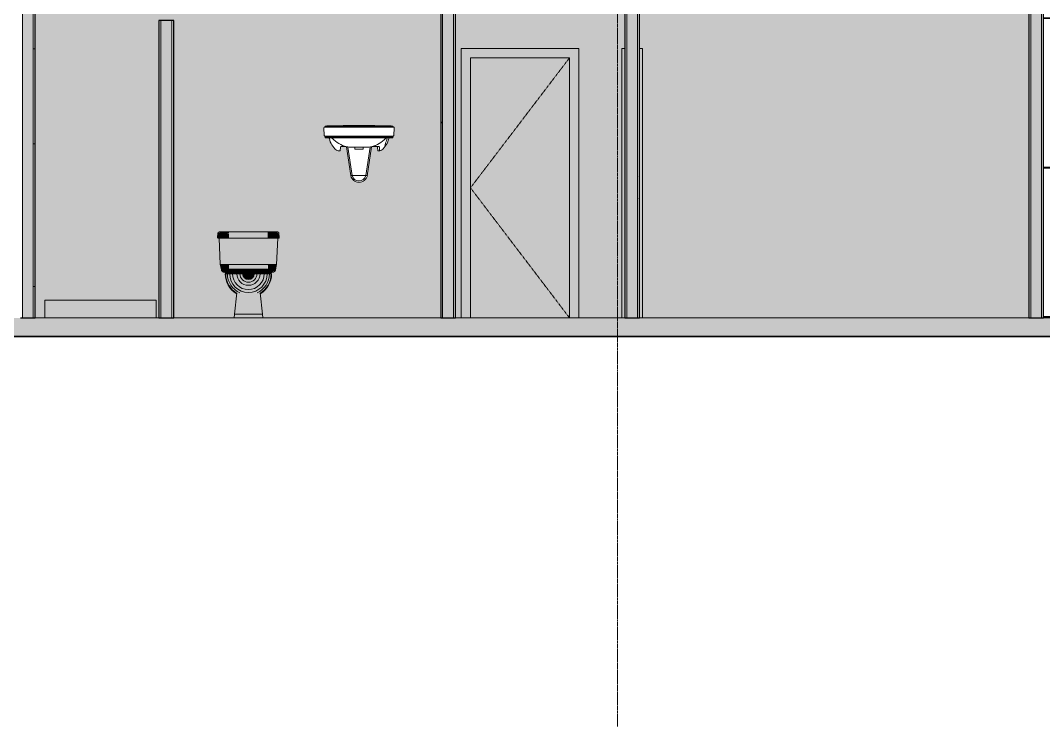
# Model space of a CAD drawing. Header units: inches. Extents: x -23034 to -8288, y -132 to 853.
# Drawn here: x -18442.8 to -18112.3, y -132 to 96.1 of the extents above; entities that cross this region are included whole.
import ezdxf

# ---------------------------------------------------------------- set-up
doc = ezdxf.new("R2010")
doc.units = ezdxf.units.IN
doc.header["$MEASUREMENT"] = 0
doc.linetypes.add('Dash 1_16_', pattern=[0.125, 0.0625, -0.0625])
doc.linetypes.add('Grid Line 1_2_', pattern=[0.875, 0.5, -0.125, 0.125, -0.125])
for name, color, linetype, lineweight in [('A-DOOR', 31, 'Continuous', 9), ('A-DOOR-FRAM', 31, 'Continuous', 9), ('A-WALL', 113, 'Continuous', 9), ('A-WALL-PATT', 111, 'Continuous', 25), ('C-BLDG-PADS', 91, 'Continuous', 9), ('C-TOPO', 7, 'Continuous', 9), ('I-WALL', 2, 'Continuous', 9), ('P-SANR-FIXT', 6, 'Continuous', 9), ('S-GRID', 1, 'Continuous', 9)]:
    doc.layers.add(name, color=color, linetype=linetype, lineweight=lineweight)
pattern_1 = [(0, (-32953.716, 71.503), (61.44, 15.36), [2.534, -43.546, 2.534, -43.546, -245.76]), (0, (-32953.716, 71.503), (61.44, 15.36), [-92.16, 2.534, -89.626, 2.534, -43.546, -107.52]), (0, (-32953.716, 71.503), (61.44, 15.36), [-230.4, 2.534, -28.186, 2.534, -74.266]), (120, (-32930.676, 79.183), (-44.02215, 45.528601), [2.534, -43.546, 2.534, -43.546, -245.76]), (120, (-32930.676, 79.183), (-44.02215, 45.528601), [-92.16, 2.534, -89.626, 2.534, -43.546, -107.52]), (120, (-32930.676, 79.183), (-44.02215, 45.528601), [-230.4, 2.534, -28.186, 2.534, -74.266]), (240, (-32922.996, 109.903), (-17.41785, -60.888601), [2.534, -43.546, 2.534, -43.546, -245.76]), (240, (-32922.996, 109.903), (-17.41785, -60.888601), [-92.16, 2.534, -89.626, 2.534, -43.546, -107.52]), (240, (-32922.996, 109.903), (-17.41785, -60.888601), [-230.4, 2.534, -28.186, 2.534, -74.266])]

# ---------------------------------------------------------------- blocks, each defined once
blk = doc.blocks.new('Single-Flush - 32_ x 84_-460923-Section 8')
at = {"layer": 'A-DOOR'}
blk.add_hatch(color=256, dxfattribs=at).paths.add_polyline_path([(-25159.89, 0), (-25127.89, 0), (-25127.89, 84), (-25159.89, 84), (-25159.89, 20.16)], flags=0)
at = {"layer": 'A-DOOR-FRAM'}
blk.add_hatch(color=256, dxfattribs=at).paths.add_polyline_path([(-25124.89, 0), (-25124.89, 87), (-25162.89, 87), (-25162.89, 0), (-25159.89, 0), (-25159.89, 84), (-25127.89, 84), (-25127.89, 0)], flags=0)
at = {"layer": 'A-DOOR', "linetype": 'Dash 1_16_'}
for p in [(-25127.89, 84), (-25127.89, 0)]:
    blk.add_line(p, (-25159.89, 42), dxfattribs=at)
at = {"layer": 'A-DOOR-FRAM'}
for p, q in [((-25162.89, 87), (-25162.89, 0)), ((-25124.89, 87), (-25162.89, 87)), ((-25124.89, 0), (-25124.89, 87)), ((-25159.89, 0), (-25159.89, 84)), ((-25159.89, 84), (-25127.89, 84)), ((-25127.89, 84), (-25127.89, 0))]:
    blk.add_line(p, q, dxfattribs=at)
blk = doc.blocks.new('Single-Flush - 32_ x 84_-V33-Section 8')
at = {"layer": 'A-DOOR-FRAM'}
for points in [[(-25111.02, 0), (-25110.02, 0), (-25110.02, 87), (-25111.02, 87)], [(-25104.27, 0), (-25104.27, 87), (-25105.27, 87), (-25105.27, 0)]]:
    blk.add_hatch(color=256, dxfattribs=at).paths.add_polyline_path(points, flags=0)
at = {"layer": 'A-DOOR-FRAM', "lineweight": 13}
for p, q in [((-25111.02, 87), (-25111.02, 0)), ((-25110.02, 87), (-25111.02, 87)), ((-25110.02, 0), (-25110.02, 87)), ((-25104.27, 87), (-25105.27, 87)), ((-25105.27, 87), (-25105.27, 0)), ((-25104.27, 0), (-25104.27, 87)), ((-25111.02, 0), (-25110.02, 0)), ((-25105.27, 0), (-25104.27, 0))]:
    blk.add_line(p, q, dxfattribs=at)
blk = doc.blocks.new('Toilet-Domestic-3D - Toilet-Domestic-3D-489637-Section 8')
at = {"layer": 'P-SANR-FIXT'}
for points in [[(-25240.06, 26.02), (-25237.87, 26.02), (-25237.87, 27.29), (-25241.48, 27.29), (-25241.59, 26.02), (-25240.4, 26.02)], [(-25241.3, 27.29), (-25237.87, 27.37), (-25237.87, 27.69), (-25240.69, 27.66), (-25240.93, 27.58), (-25240.69, 27.53), (-25241.04, 27.49), (-25240.88, 27.42), (-25241.17, 27.39)], [(-25225.37, 27.29), (-25225.37, 27.75), (-25237.87, 27.69), (-25237.87, 27.29), (-25232.05, 27.29)], [(-25237.87, 26.02), (-25225.37, 26.02), (-25225.37, 27.29), (-25237.87, 27.29)], [(-25223.24, 27.29), (-25221.93, 27.29), (-25222.06, 27.39), (-25222.33, 27.44), (-25221.97, 27.57), (-25223.5, 27.72), (-25225.37, 27.69), (-25225.37, 27.29), (-25223.41, 27.29)], [(-25221.82, 26.02), (-25221.64, 26.02), (-25221.82, 27.29), (-25225.37, 27.29), (-25225.37, 26.02), (-25221.93, 26.02)], [(-25237.87, 25.77), (-25237.87, 26.02), (-25241.41, 26.02), (-25241.45, 25.88), (-25240.58, 25.77), (-25240.45, 25.83), (-25240.06, 25.78), (-25238.72, 25.78)], [(-25240.73, 17.25), (-25237.87, 17.25), (-25237.87, 25.75), (-25241.12, 25.75), (-25240.86, 20.16)], [(-25225.37, 25.75), (-25225.37, 26.02), (-25237.87, 26.02), (-25237.87, 25.75), (-25232.05, 25.75)], [(-25232.05, 17.25), (-25225.37, 17.25), (-25225.37, 25.75), (-25237.87, 25.75), (-25237.87, 17.25)], [(-25224.27, 17.25), (-25222.5, 17.25), (-25222.12, 25.75), (-25225.37, 25.75), (-25225.37, 17.25), (-25224.82, 17.25)], [(-25240.18, 15.49), (-25238.96, 15.56), (-25238.84, 15.75), (-25237.87, 15.75), (-25237.87, 17.25), (-25240.73, 17.25), (-25240.37, 15.49), (-25240.2, 15.49)], [(-25227.88, 15.75), (-25225.37, 15.75), (-25225.37, 17.25), (-25237.87, 17.25), (-25237.87, 15.75), (-25228.07, 15.75)], [(-25223.03, 15.49), (-25222.86, 15.49), (-25222.5, 17.25), (-25225.37, 17.25), (-25225.28, 15.75), (-25224.36, 15.74), (-25224.24, 15.49), (-25223.05, 15.49)], [(-25239.16, 14.79), (-25239.12, 14.88), (-25239.08, 15.32), (-25238.99, 15.49), (-25240.18, 15.47), (-25240.17, 15.23), (-25239.99, 15.18), (-25239.92, 15.01), (-25239.71, 15.03), (-25239.64, 14.9)], [(-25239.12, 14.5), (-25238.94, 14.5), (-25238.94, 15.25), (-25239.12, 15.25)], [(-25238.94, 15.25), (-25238.94, 15.25), (-25238.69, 15.75), (-25238.86, 15.75), (-25239.11, 15.25)], [(-25238.4, 15.25), (-25238.4, 15.25), (-25238.16, 15.75), (-25238.69, 15.75), (-25238.94, 15.25)], [(-25238.94, 14.5), (-25238.4, 14.5), (-25238.4, 15.25), (-25238.94, 15.25)], [(-25237.68, 15.25), (-25237.67, 15.25), (-25237.44, 15.75), (-25238.16, 15.75), (-25238.4, 15.25)], [(-25238.4, 14.5), (-25237.68, 14.5), (-25237.68, 15.25), (-25238.4, 15.25)], [(-25231.09, 7.94), (-25229.73, 8.04), (-25229.61, 8.03), (-25228.8, 8.13), (-25228.22, 8.37), (-25226.65, 9.67), (-25225.74, 10.86), (-25225.06, 12.49), (-25224.83, 14.25), (-25225.56, 14.25), (-25225.8, 12.54), (-25226.69, 10.78), (-25227.65, 9.67), (-25229.1, 8.74), (-25230.75, 8.25), (-25232.48, 8.25), (-25234.13, 8.74), (-25235.58, 9.67), (-25236.71, 10.97), (-25237.43, 12.54), (-25237.68, 14.25), (-25238.4, 14.25), (-25238.17, 12.49), (-25237.3, 10.6), (-25236.41, 9.45), (-25234.91, 8.33), (-25234.26, 8.1), (-25232.05, 7.94), (-25231.62, 7.94)], [(-25237.68, 14.5), (-25236.74, 14.5), (-25236.74, 15.25), (-25237.68, 15.25)], [(-25232.48, 8.25), (-25230.75, 8.25), (-25229.1, 8.74), (-25227.65, 9.67), (-25226.52, 10.97), (-25225.8, 12.54), (-25225.56, 14.25), (-25226.49, 14.25), (-25226.7, 12.81), (-25227.3, 11.48), (-25228.26, 10.38), (-25229.49, 9.59), (-25230.89, 9.17), (-25232.34, 9.17), (-25233.75, 9.59), (-25234.97, 10.38), (-25235.93, 11.48), (-25236.53, 12.81), (-25236.74, 14.25), (-25237.68, 14.25), (-25237.43, 12.54), (-25236.54, 10.78), (-25235.58, 9.67), (-25234.13, 8.74)], [(-25237.67, 15.25), (-25236.74, 15.25), (-25236.52, 15.75), (-25237.44, 15.75), (-25237.57, 15.47)], [(-25236.74, 15.25), (-25235.35, 15.25), (-25235.16, 15.75), (-25236.52, 15.75), (-25236.65, 15.47)], [(-25236.37, 14.5), (-25235.35, 14.5), (-25235.35, 15.25), (-25236.74, 15.25), (-25236.74, 14.5)], [(-25232.34, 9.17), (-25230.89, 9.17), (-25229.49, 9.59), (-25228.26, 10.38), (-25227.3, 11.48), (-25226.7, 12.81), (-25226.49, 14.25), (-25227.88, 14.25), (-25228.1, 12.97), (-25228.75, 11.85), (-25229.75, 11.01), (-25230.97, 10.57), (-25232.26, 10.57), (-25233.49, 11.01), (-25234.48, 11.85), (-25235.13, 12.97), (-25235.35, 14.25), (-25236.74, 14.25), (-25236.53, 12.81), (-25235.93, 11.48), (-25234.97, 10.38), (-25233.75, 9.59)], [(-25234.35, 15.25), (-25234.2, 15.75), (-25235.16, 15.75), (-25235.35, 15.25), (-25234.35, 15.25)], [(-25235.35, 14.5), (-25234.35, 14.5), (-25234.35, 15.25), (-25235.35, 15.25)], [(-25230.97, 10.57), (-25229.75, 11.01), (-25228.75, 11.85), (-25228.1, 12.97), (-25227.88, 14.25), (-25228.88, 14.25), (-25229.08, 13.2), (-25229.68, 12.31), (-25230.57, 11.72), (-25231.62, 11.51), (-25232.66, 11.72), (-25233.55, 12.31), (-25234.15, 13.2), (-25234.35, 14.25), (-25235.35, 14.25), (-25235.01, 12.76), (-25234.48, 11.85), (-25233.49, 11.01), (-25232.05, 10.57)], [(-25233.49, 15.25), (-25233.49, 15.25), (-25233.38, 15.75), (-25234.2, 15.75), (-25234.35, 15.25)], [(-25234.35, 14.5), (-25233.49, 14.5), (-25233.49, 15.25), (-25234.35, 15.25)], [(-25231.62, 11.51), (-25230.45, 11.8), (-25229.68, 12.31), (-25229.08, 13.2), (-25228.88, 14.25), (-25229.74, 14.25), (-25229.93, 13.44), (-25230.57, 12.73), (-25231.2, 12.42), (-25232.05, 12.43), (-25232.78, 12.79), (-25233.3, 13.44), (-25233.49, 14.25), (-25234.35, 14.25), (-25234.15, 13.2), (-25233.55, 12.31), (-25232.66, 11.72), (-25231.7, 11.53)], [(-25232.11, 15.25), (-25232.07, 15.75), (-25233.38, 15.75), (-25233.49, 15.25), (-25232.12, 15.25)], [(-25233.49, 14.5), (-25232.12, 14.5), (-25232.12, 15.25), (-25233.49, 15.25)], [(-25231.62, 12.42), (-25231.2, 12.42), (-25230.45, 12.79), (-25229.93, 13.44), (-25229.77, 14.25), (-25231.12, 14.25), (-25231.35, 13.86), (-25231.7, 13.79), (-25232.01, 13.98), (-25232.12, 14.25), (-25233.49, 14.25), (-25233.3, 13.44), (-25232.78, 12.79), (-25231.97, 12.42), (-25231.7, 12.42)], [(-25231.12, 14.5), (-25231.12, 15.25), (-25232.12, 15.25), (-25232.05, 14.5)], [(-25231.62, 13.75), (-25231.26, 13.9), (-25231.12, 14.25), (-25232.12, 14.25), (-25231.97, 13.9)], [(-25231.12, 15.25), (-25231.16, 15.75), (-25232.07, 15.75), (-25232.05, 15.25)], [(-25229.74, 15.25), (-25229.85, 15.75), (-25231.16, 15.75), (-25231.12, 15.25)], [(-25229.74, 14.5), (-25229.74, 15.25), (-25231.12, 15.25), (-25231.12, 14.5)], [(-25228.88, 15.25), (-25229.03, 15.75), (-25229.85, 15.75), (-25229.74, 15.25)], [(-25228.88, 14.5), (-25228.88, 15.25), (-25229.74, 15.25), (-25229.74, 14.5)], [(-25228.88, 15.25), (-25227.88, 15.25), (-25228.07, 15.75), (-25229.03, 15.75), (-25228.88, 15.25)], [(-25228.88, 14.5), (-25227.88, 14.5), (-25227.88, 15.25), (-25228.88, 15.25)], [(-25227.73, 15.25), (-25226.49, 15.25), (-25226.71, 15.75), (-25228.07, 15.75), (-25227.88, 15.25)], [(-25227.73, 14.5), (-25226.49, 14.5), (-25226.49, 15.25), (-25227.88, 15.25), (-25227.88, 14.5)], [(-25226.49, 15.25), (-25225.56, 15.25), (-25225.79, 15.75), (-25226.71, 15.75), (-25226.49, 15.25)], [(-25226.49, 14.5), (-25225.56, 14.5), (-25225.56, 15.25), (-25226.49, 15.25)], [(-25224.83, 15.25), (-25225.07, 15.75), (-25225.79, 15.75), (-25225.56, 15.25)], [(-25225.56, 14.5), (-25224.83, 14.5), (-25224.83, 15.25), (-25225.56, 15.25)], [(-25224.29, 15.25), (-25224.54, 15.75), (-25225.07, 15.75), (-25224.83, 15.25)], [(-25224.83, 14.5), (-25224.29, 14.5), (-25224.29, 15.25), (-25224.83, 15.25)], [(-25224.29, 15.25), (-25224.12, 15.25), (-25224.37, 15.75), (-25224.54, 15.75), (-25224.29, 15.25)], [(-25224.29, 14.5), (-25224.12, 14.5), (-25224.12, 15.25), (-25224.29, 15.25)], [(-25224.12, 14.79), (-25223.74, 14.84), (-25223.55, 14.97), (-25223.59, 15.09), (-25223.23, 15.09), (-25223.11, 15.23), (-25223.05, 15.49), (-25224.23, 15.47), (-25224.12, 15.18), (-25224.12, 14.81)], [(-25233.05, 1.25), (-25227.12, 1.25), (-25227.93, 7.97), (-25228.09, 8.11), (-25232.94, 7.96), (-25234.5, 8.12), (-25235.38, 7.97), (-25236.12, 1.25), (-25234.26, 1.25)], [(-25232.05, 0), (-25226.98, 0), (-25227.12, 1.25), (-25236.12, 1.25), (-25236.25, 0), (-25233.05, 0)]]:
    blk.add_hatch(color=256, dxfattribs=at).paths.add_polyline_path(points, flags=0)
h = blk.add_hatch(color=256, dxfattribs=at)
h.paths.add_polyline_path([(-25237.87, 25.75), (-25237.87, 25.77), (-25238.39, 25.77)], flags=0)
h.paths.add_polyline_path([(-25240.61, 27.66), (-25238.6, 27.7), (-25240.61, 27.68)], flags=0)
h.paths.add_polyline_path([(-25238.86, 27.71), (-25238.66, 27.74), (-25238.73, 27.71)], flags=0)
h = blk.add_hatch(color=256, dxfattribs=at)
h.paths.add_polyline_path([(-25224.51, 25.78), (-25224.21, 25.76), (-25224.48, 25.78)], flags=0)
h.paths.add_polyline_path([(-25222.92, 27.62), (-25222.62, 27.75), (-25223.1, 27.68), (-25223.01, 27.65)], flags=0)
h = blk.add_hatch(color=256, dxfattribs=at)
h.paths.add_polyline_path([(-25224.29, 25.75), (-25224.81, 25.77), (-25224.51, 25.75)], flags=0)
h.paths.add_polyline_path([(-25225.37, 25.77), (-25221.78, 25.88), (-25221.82, 26.02), (-25225.37, 26.02), (-25225.37, 25.83)], flags=0)
h = blk.add_hatch(color=256, dxfattribs=at)
h.paths.add_polyline_path([(-25235.4, 7.83), (-25235.3, 7.97), (-25235.95, 8.37), (-25237.14, 9.45), (-25238.17, 11.03), (-25238.73, 12.5), (-25238.94, 14.25), (-25239.12, 14.25), (-25238.9, 12.46), (-25238.1, 10.54), (-25237.1, 9.16), (-25235.65, 7.96)], flags=0)
h.paths.add_polyline_path([(-25227.83, 7.83), (-25227.19, 8.22), (-25225.88, 9.45), (-25224.94, 10.85), (-25224.33, 12.46), (-25224.12, 14.25), (-25224.29, 14.25), (-25224.5, 12.5), (-25225.17, 10.78), (-25226.13, 9.39), (-25227.64, 8.12), (-25227.85, 7.97), (-25227.84, 7.88)], flags=0)
h = blk.add_hatch(color=256, dxfattribs=at)
h.paths.add_polyline_path([(-25227.93, 7.97), (-25227.45, 8.22), (-25226.09, 9.45), (-25225.13, 10.85), (-25224.5, 12.5), (-25224.29, 14.25), (-25224.83, 14.25), (-25225.06, 12.49), (-25225.93, 10.6), (-25226.82, 9.45), (-25228.22, 8.37), (-25228.73, 8.12), (-25227.97, 8)], flags=0)
h.paths.add_polyline_path([(-25235.3, 7.97), (-25235.14, 8.11), (-25234.44, 8.13), (-25235.01, 8.37), (-25236.58, 9.67), (-25237.49, 10.86), (-25238.17, 12.49), (-25238.4, 14.25), (-25238.94, 14.25), (-25238.73, 12.5), (-25238.06, 10.78), (-25237.1, 9.39), (-25235.59, 8.12), (-25235.3, 7.97)], flags=0)
for p, q in [((-25241.48, 27.29), (-25241.59, 26.02)), ((-25240.61, 27.75), (-25237.87, 27.75)), ((-25240.61, 27.75), (-25237.87, 27.75)), ((-25225.37, 27.75), (-25237.87, 27.75)), ((-25225.37, 27.75), (-25222.62, 27.75)), ((-25225.37, 27.75), (-25222.62, 27.75)), ((-25221.64, 26.02), (-25221.75, 27.29)), ((-25241.12, 25.75), (-25240.73, 17.25)), ((-25241.12, 25.75), (-25239.93, 25.75)), ((-25237.87, 25.75), (-25225.37, 25.75)), ((-25223.3, 25.75), (-25222.12, 25.75)), ((-25222.5, 17.25), (-25222.12, 25.75)), ((-25240.73, 17.25), (-25240.37, 15.49)), ((-25240.73, 17.25), (-25237.87, 17.25)), ((-25237.87, 17.25), (-25225.37, 17.25)), ((-25225.37, 17.25), (-25222.5, 17.25)), ((-25222.86, 15.49), (-25222.5, 17.25)), ((-25240.37, 15.49), (-25239.01, 15.49)), ((-25238.86, 15.75), (-25239.12, 15.24)), ((-25239.12, 15.25), (-25238.94, 15.25)), ((-25239.12, 15.25), (-25239.12, 14.5)), ((-25238.94, 15.24), (-25239.12, 15.24)), ((-25238.94, 14.5), (-25239.12, 14.5)), ((-25239.12, 14.25), (-25238.94, 14.25)), ((-25238.69, 15.75), (-25238.94, 15.24)), ((-25238.94, 15.25), (-25238.4, 15.25)), ((-25238.4, 15.24), (-25238.94, 15.24)), ((-25238.94, 15.24), (-25238.94, 14.5)), ((-25238.4, 14.5), (-25238.94, 14.5)), ((-25238.94, 14.25), (-25238.4, 14.25)), ((-25238.86, 15.75), (-25238.69, 15.75)), ((-25238.69, 15.75), (-25238.16, 15.75)), ((-25238.16, 15.75), (-25238.4, 15.24)), ((-25238.4, 15.25), (-25237.68, 15.25)), ((-25237.68, 15.24), (-25238.4, 15.24)), ((-25238.4, 15.24), (-25238.4, 14.5)), ((-25237.68, 14.5), (-25238.4, 14.5)), ((-25238.4, 14.25), (-25237.68, 14.25)), ((-25238.16, 15.75), (-25237.44, 15.75)), ((-25237.44, 15.75), (-25237.68, 15.24)), ((-25236.74, 15.24), (-25237.68, 15.24)), ((-25237.68, 15.24), (-25237.68, 14.5)), ((-25236.74, 14.5), (-25237.68, 14.5)), ((-25237.68, 14.25), (-25236.74, 14.25)), ((-25237.67, 15.25), (-25236.74, 15.25)), ((-25237.44, 15.75), (-25236.52, 15.75)), ((-25236.52, 15.75), (-25236.74, 15.24)), ((-25236.74, 15.25), (-25235.35, 15.25)), ((-25235.35, 15.24), (-25236.74, 15.24)), ((-25236.74, 15.24), (-25236.74, 14.5)), ((-25235.35, 14.5), (-25236.74, 14.5)), ((-25236.74, 14.25), (-25235.35, 14.25)), ((-25236.52, 15.75), (-25235.16, 15.75)), ((-25235.16, 15.75), (-25235.35, 15.25)), ((-25235.35, 15.25), (-25234.35, 15.25)), ((-25234.35, 15.24), (-25235.35, 15.24)), ((-25235.35, 15.24), (-25235.35, 14.5)), ((-25234.35, 14.5), (-25235.35, 14.5)), ((-25235.35, 14.25), (-25234.35, 14.25)), ((-25235.16, 15.75), (-25234.2, 15.75)), ((-25234.2, 15.75), (-25234.35, 15.25)), ((-25234.35, 15.25), (-25233.49, 15.25)), ((-25233.49, 15.24), (-25234.35, 15.24)), ((-25234.35, 15.24), (-25234.35, 14.5)), ((-25233.49, 14.5), (-25234.35, 14.5)), ((-25234.35, 14.25), (-25233.49, 14.25)), ((-25234.2, 15.75), (-25233.38, 15.75)), ((-25233.38, 15.75), (-25233.49, 15.25)), ((-25233.49, 15.25), (-25232.12, 15.25)), ((-25232.12, 15.24), (-25233.49, 15.24)), ((-25233.49, 15.24), (-25233.49, 14.5)), ((-25232.12, 14.5), (-25233.49, 14.5)), ((-25233.49, 14.25), (-25232.12, 14.25)), ((-25233.38, 15.75), (-25232.07, 15.75)), ((-25232.12, 15.25), (-25231.12, 15.25)), ((-25231.12, 15.24), (-25232.12, 15.24)), ((-25232.12, 15.24), (-25232.12, 14.5)), ((-25231.12, 14.5), (-25232.12, 14.5)), ((-25232.07, 15.75), (-25232.11, 15.25)), ((-25232.07, 15.75), (-25231.16, 15.75)), ((-25232.05, 14.25), (-25231.62, 14.25)), ((-25231.62, 14.25), (-25231.12, 14.25)), ((-25231.16, 15.75), (-25229.85, 15.75)), ((-25231.16, 15.75), (-25231.12, 15.25)), ((-25231.12, 15.25), (-25229.74, 15.25)), ((-25229.74, 15.24), (-25231.12, 15.24)), ((-25231.12, 15.24), (-25231.12, 14.5)), ((-25229.74, 14.5), (-25231.12, 14.5)), ((-25231.12, 14.25), (-25229.74, 14.25)), ((-25229.85, 15.75), (-25229.03, 15.75)), ((-25229.85, 15.75), (-25229.74, 15.25)), ((-25229.74, 15.25), (-25228.88, 15.25)), ((-25228.88, 15.24), (-25229.74, 15.24)), ((-25229.74, 15.24), (-25229.74, 14.5)), ((-25228.88, 14.5), (-25229.74, 14.5)), ((-25229.74, 14.25), (-25228.88, 14.25)), ((-25229.03, 15.75), (-25228.07, 15.75)), ((-25229.03, 15.75), (-25228.88, 15.25)), ((-25228.88, 15.25), (-25227.88, 15.25)), ((-25227.88, 15.24), (-25228.88, 15.24)), ((-25228.88, 15.24), (-25228.88, 14.5)), ((-25227.88, 14.5), (-25228.88, 14.5)), ((-25228.88, 14.25), (-25227.88, 14.25)), ((-25228.07, 15.75), (-25226.71, 15.75)), ((-25228.07, 15.75), (-25227.88, 15.25)), ((-25227.88, 15.25), (-25226.49, 15.25)), ((-25226.49, 15.24), (-25227.88, 15.24)), ((-25227.88, 15.24), (-25227.88, 14.5)), ((-25226.49, 14.5), (-25227.88, 14.5)), ((-25227.88, 14.25), (-25226.49, 14.25)), ((-25226.71, 15.75), (-25225.79, 15.75)), ((-25226.71, 15.75), (-25226.49, 15.24)), ((-25226.49, 15.25), (-25225.56, 15.25)), ((-25225.56, 15.24), (-25226.49, 15.24)), ((-25226.49, 15.24), (-25226.49, 14.5)), ((-25225.56, 14.5), (-25226.49, 14.5)), ((-25226.49, 14.25), (-25225.56, 14.25)), ((-25225.79, 15.75), (-25225.07, 15.75)), ((-25225.79, 15.75), (-25225.56, 15.24)), ((-25225.56, 15.25), (-25224.83, 15.25)), ((-25224.83, 15.24), (-25225.56, 15.24)), ((-25225.56, 15.24), (-25225.56, 14.5)), ((-25224.83, 14.5), (-25225.56, 14.5)), ((-25225.56, 14.25), (-25224.83, 14.25)), ((-25225.07, 15.75), (-25224.54, 15.75)), ((-25225.07, 15.75), (-25224.83, 15.24)), ((-25224.83, 15.25), (-25224.29, 15.25)), ((-25224.29, 15.24), (-25224.83, 15.24)), ((-25224.83, 15.24), (-25224.83, 14.5)), ((-25224.29, 14.5), (-25224.83, 14.5)), ((-25224.83, 14.25), (-25224.29, 14.25)), ((-25224.54, 15.75), (-25224.37, 15.75)), ((-25224.54, 15.75), (-25224.29, 15.24)), ((-25224.37, 15.75), (-25224.12, 15.24)), ((-25224.29, 15.25), (-25224.12, 15.25)), ((-25224.12, 15.24), (-25224.29, 15.24)), ((-25224.29, 15.24), (-25224.29, 14.5)), ((-25224.12, 14.5), (-25224.29, 14.5)), ((-25224.29, 14.25), (-25224.12, 14.25)), ((-25224.22, 15.49), (-25222.86, 15.49)), ((-25224.12, 15.25), (-25224.12, 14.5)), ((-25235.37, 8.12), (-25236.12, 1.25)), ((-25227.12, 1.25), (-25227.87, 8.12)), ((-25236.12, 1.25), (-25236.25, 0)), ((-25235.89, 1.25), (-25236.12, 1.25)), ((-25236.12, 1.25), (-25235.89, 1.25)), ((-25235.26, 1.25), (-25235.89, 1.25)), ((-25235.89, 1.25), (-25231.62, 1.25)), ((-25234.26, 1.25), (-25235.26, 1.25)), ((-25233.01, 1.25), (-25234.26, 1.25)), ((-25231.62, 1.25), (-25233.01, 1.25)), ((-25230.22, 1.25), (-25231.62, 1.25)), ((-25231.62, 1.25), (-25230.22, 1.25)), ((-25228.97, 1.25), (-25230.22, 1.25)), ((-25230.22, 1.25), (-25228.97, 1.25)), ((-25227.97, 1.25), (-25228.97, 1.25)), ((-25228.97, 1.25), (-25227.97, 1.25)), ((-25227.34, 1.25), (-25227.97, 1.25)), ((-25227.97, 1.25), (-25227.34, 1.25)), ((-25227.12, 1.25), (-25227.34, 1.25)), ((-25227.34, 1.25), (-25227.12, 1.25)), ((-25226.98, 0), (-25227.12, 1.25)), ((-25236.25, 0), (-25226.98, 0))]:
    blk.add_line(p, q, dxfattribs=at)
at = {"layer": 'P-SANR-FIXT', "flags": 128}
for points in [[(-25237.87, 27.75), (-25237.99, 27.75), (-25238.11, 27.75), (-25238.24, 27.75), (-25238.36, 27.75), (-25238.48, 27.75), (-25238.61, 27.75), (-25238.73, 27.75), (-25238.85, 27.75), (-25238.96, 27.75), (-25239.08, 27.75), (-25239.19, 27.75), (-25239.3, 27.75), (-25239.41, 27.75), (-25239.52, 27.75), (-25239.63, 27.75), (-25239.73, 27.75), (-25239.83, 27.75), (-25239.92, 27.75), (-25240.01, 27.75), (-25240.1, 27.75), (-25240.19, 27.75), (-25240.27, 27.75), (-25240.34, 27.75), (-25240.42, 27.75), (-25240.49, 27.75), (-25240.55, 27.75), (-25240.61, 27.75), (-25240.67, 27.75), (-25240.72, 27.75), (-25240.77, 27.75), (-25240.81, 27.75), (-25240.85, 27.75), (-25240.88, 27.75), (-25240.91, 27.75), (-25240.94, 27.75), (-25240.96, 27.75), (-25240.97, 27.75), (-25240.98, 27.75), (-25240.98, 27.75), (-25240.98, 27.75)], [(-25222.25, 27.75), (-25222.25, 27.75), (-25222.26, 27.75), (-25222.27, 27.75), (-25222.29, 27.75), (-25222.31, 27.75), (-25222.34, 27.75), (-25222.37, 27.75), (-25222.41, 27.75), (-25222.45, 27.75), (-25222.49, 27.75), (-25222.55, 27.75), (-25222.6, 27.75), (-25222.66, 27.75), (-25222.72, 27.75), (-25222.79, 27.75), (-25222.87, 27.75), (-25222.94, 27.75), (-25223.02, 27.75), (-25223.11, 27.75), (-25223.19, 27.75), (-25223.28, 27.75), (-25223.38, 27.75), (-25223.48, 27.75), (-25223.58, 27.75), (-25223.68, 27.75), (-25223.79, 27.75), (-25223.9, 27.75), (-25224.01, 27.75), (-25224.12, 27.75), (-25224.24, 27.75), (-25224.35, 27.75), (-25224.47, 27.75), (-25224.59, 27.75), (-25224.71, 27.75), (-25224.84, 27.75), (-25224.96, 27.75), (-25225.08, 27.75), (-25225.21, 27.75), (-25225.33, 27.75), (-25225.37, 27.75)], [(-25241.34, 25.75), (-25241.34, 25.75), (-25241.33, 25.75), (-25241.32, 25.75), (-25241.3, 25.75), (-25241.27, 25.75), (-25241.24, 25.75), (-25241.21, 25.75), (-25241.17, 25.75), (-25241.12, 25.75), (-25241.07, 25.75), (-25241.01, 25.75), (-25240.95, 25.75), (-25240.88, 25.75), (-25240.81, 25.75), (-25240.74, 25.75), (-25240.65, 25.75), (-25240.57, 25.75), (-25240.48, 25.75), (-25240.39, 25.75), (-25240.29, 25.75), (-25240.19, 25.75), (-25240.08, 25.75), (-25239.97, 25.75), (-25239.86, 25.75), (-25239.74, 25.75), (-25239.63, 25.75), (-25239.5, 25.75), (-25239.38, 25.75), (-25239.25, 25.75), (-25239.13, 25.75), (-25238.99, 25.75), (-25238.86, 25.75), (-25238.73, 25.75), (-25238.59, 25.75), (-25238.46, 25.75), (-25238.32, 25.75), (-25238.18, 25.75), (-25238.04, 25.75), (-25237.9, 25.75), (-25237.87, 25.75)], [(-25225.37, 25.75), (-25225.23, 25.75), (-25225.09, 25.75), (-25224.95, 25.75), (-25224.81, 25.75), (-25224.67, 25.75), (-25224.54, 25.75), (-25224.4, 25.75), (-25224.27, 25.75), (-25224.14, 25.75), (-25224.01, 25.75), (-25223.88, 25.75), (-25223.76, 25.75), (-25223.64, 25.75), (-25223.52, 25.75), (-25223.4, 25.75), (-25223.29, 25.75), (-25223.18, 25.75), (-25223.07, 25.75), (-25222.97, 25.75), (-25222.87, 25.75), (-25222.78, 25.75), (-25222.69, 25.75), (-25222.6, 25.75), (-25222.52, 25.75), (-25222.44, 25.75), (-25222.37, 25.75), (-25222.3, 25.75), (-25222.24, 25.75), (-25222.18, 25.75), (-25222.12, 25.75), (-25222.08, 25.75), (-25222.03, 25.75), (-25222, 25.75), (-25221.97, 25.75), (-25221.94, 25.75), (-25221.92, 25.75), (-25221.9, 25.75), (-25221.89, 25.75), (-25221.89, 25.75), (-25221.89, 25.75)], [(-25239.4, 14.75), (-25239.4, 14.75), (-25239.4, 14.75), (-25239.39, 14.75), (-25239.38, 14.75), (-25239.37, 14.75), (-25239.36, 14.75), (-25239.34, 14.75), (-25239.32, 14.75), (-25239.3, 14.75), (-25239.28, 14.75), (-25239.26, 14.75), (-25239.23, 14.75), (-25239.2, 14.75), (-25239.17, 14.75), (-25239.13, 14.75)], [(-25224.11, 14.75), (-25224.07, 14.75), (-25224.04, 14.75), (-25224.01, 14.75), (-25223.98, 14.75), (-25223.96, 14.75), (-25223.93, 14.75), (-25223.91, 14.75), (-25223.89, 14.75), (-25223.88, 14.75), (-25223.86, 14.75), (-25223.85, 14.75), (-25223.84, 14.75), (-25223.83, 14.75), (-25223.83, 14.75), (-25223.83, 14.75)]]:
    blk.add_lwpolyline(points, dxfattribs=at)
at = {"layer": 'P-SANR-FIXT'}
for radius, start, end in [(7.5, 180, 239.5977), (7.33, 180, 239.6408), (6.79, 180, 245.7328), (6.06, 180, 0), (5.13, 180, 0), (3.74, 180, 0), (2.74, 180, 0), (1.87, 180, 0), (0.5, 180, 0), (6.79, 294.2672, 0), (7.33, 300.3592, 0), (7.5, 300.4023, 0)]:
    blk.add_arc((-25231.62, 14.25), radius, start, end, dxfattribs=at)
for points, knots in [([(-25240.98, 27.75), (-25241.03, 27.75), (-25241.09, 27.74), (-25241.17, 27.72), (-25241.22, 27.69), (-25241.27, 27.66), (-25241.32, 27.62), (-25241.36, 27.57), (-25241.4, 27.53), (-25241.42, 27.5), (-25241.43, 27.46), (-25241.46, 27.4), (-25241.48, 27.33), (-25241.48, 27.29)], [-1, -1, -1, -1, -0.833333, -0.75, -0.666667, -0.583333, -0.5, -0.416667, -0.333333, -0.291667, -0.25, -0.166667, 0, 0, 0, 0]), ([(-25221.75, 27.29), (-25221.75, 27.33), (-25221.77, 27.4), (-25221.79, 27.46), (-25221.81, 27.5), (-25221.84, 27.53), (-25221.87, 27.57), (-25221.91, 27.62), (-25221.96, 27.66), (-25222.01, 27.69), (-25222.07, 27.72), (-25222.15, 27.74), (-25222.21, 27.75), (-25222.25, 27.75)], [0, 0, 0, 0, 0.166667, 0.25, 0.291667, 0.333333, 0.416667, 0.5, 0.583333, 0.666667, 0.75, 0.833333, 1, 1, 1, 1]), ([(-25241.59, 26.02), (-25241.59, 26), (-25241.59, 25.97), (-25241.58, 25.93), (-25241.57, 25.9), (-25241.56, 25.87), (-25241.55, 25.85), (-25241.54, 25.84), (-25241.53, 25.83), (-25241.52, 25.82), (-25241.51, 25.81), (-25241.49, 25.8), (-25241.47, 25.78), (-25241.44, 25.77), (-25241.42, 25.76), (-25241.39, 25.75), (-25241.36, 25.75), (-25241.34, 25.75)], [-1, -1, -1, -1, -0.875, -0.75, -0.6875, -0.625, -0.5625, -0.53125, -0.5, -0.46875, -0.4375, -0.375, -0.3125, -0.25, -0.1875, -0.125, 0, 0, 0, 0]), ([(-25221.89, 25.75), (-25221.87, 25.75), (-25221.84, 25.75), (-25221.81, 25.76), (-25221.79, 25.77), (-25221.76, 25.78), (-25221.74, 25.8), (-25221.73, 25.81), (-25221.71, 25.82), (-25221.7, 25.83), (-25221.7, 25.84), (-25221.68, 25.85), (-25221.67, 25.87), (-25221.66, 25.9), (-25221.65, 25.93), (-25221.64, 25.97), (-25221.64, 26), (-25221.64, 26.02)], [0, 0, 0, 0, 0.125, 0.1875, 0.25, 0.3125, 0.375, 0.4375, 0.46875, 0.5, 0.53125, 0.5625, 0.625, 0.6875, 0.75, 0.875, 1, 1, 1, 1]), ([(-25240.37, 15.49), (-25240.35, 15.42), (-25240.31, 15.32), (-25240.23, 15.19), (-25240.17, 15.11), (-25240.1, 15.03), (-25240.01, 14.96), (-25239.92, 14.89), (-25239.83, 14.84), (-25239.73, 14.8), (-25239.59, 14.76), (-25239.48, 14.75), (-25239.4, 14.75)], [-1, -1, -1, -1, -0.833333, -0.75, -0.666667, -0.583333, -0.5, -0.416667, -0.333333, -0.25, -0.166667, 0, 0, 0, 0]), ([(-25223.83, 14.75), (-25223.75, 14.75), (-25223.65, 14.76), (-25223.51, 14.8), (-25223.4, 14.84), (-25223.31, 14.89), (-25223.22, 14.96), (-25223.13, 15.03), (-25223.06, 15.11), (-25222.99, 15.19), (-25222.92, 15.32), (-25222.88, 15.42), (-25222.86, 15.49)], [0, 0, 0, 0, 0.166667, 0.25, 0.333333, 0.416667, 0.5, 0.583333, 0.666667, 0.75, 0.833333, 1, 1, 1, 1])]:
    blk.add_open_spline(points, degree=3, knots=knots, dxfattribs=at)
blk = doc.blocks.new('Sink-Bathroom-Kohler-Pinoir-2035-8 - Vitreous_China-0-White-670431-Section 8')
at = {"layer": 'P-SANR-FIXT'}
for p, q in [((-25207.11, 58.88), (-25207.24, 61.42)), ((-25206.99, 61.65), (-25184.79, 61.65)), ((-25206.87, 61.8), (-25184.91, 61.8)), ((-25206.86, 61.76), (-25206.87, 61.8)), ((-25206.86, 61.76), (-25184.92, 61.76)), ((-25206.68, 61.88), (-25206.34, 61.88)), ((-25206.57, 61.88), (-25185.21, 61.88)), ((-25185.44, 61.88), (-25185.1, 61.88)), ((-25184.91, 61.8), (-25184.92, 61.76)), ((-25184.54, 61.42), (-25184.67, 58.88)), ((-25206.99, 58.72), (-25184.79, 58.72)), ((-25206.95, 58.72), (-25206.99, 58.72)), ((-25206.88, 58.62), (-25184.9, 58.62)), ((-25206.86, 58.55), (-25184.92, 58.55)), ((-25206.81, 58.29), (-25206.86, 58.55)), ((-25206.84, 58.23), (-25206.81, 58.29)), ((-25206.84, 58.23), (-25184.94, 58.23)), ((-25206.81, 58.29), (-25184.97, 58.29)), ((-25206.65, 58.11), (-25185.13, 58.11)), ((-25205.72, 58.11), (-25206.65, 58.11)), ((-25185.13, 58.11), (-25186.06, 58.11)), ((-25184.92, 58.55), (-25184.97, 58.29)), ((-25184.97, 58.29), (-25184.94, 58.23)), ((-25184.79, 58.72), (-25184.83, 58.72)), ((-25202.06, 54), (-25202.63, 54)), ((-25201.9, 55.04), (-25201.96, 54.09)), ((-25200.33, 55.39), (-25201.35, 55.39)), ((-25198.58, 45.94), (-25199.93, 55.28)), ((-25199.47, 55.18), (-25198.15, 45.94)), ((-25192.59, 55.12), (-25199.19, 55.12)), ((-25197.27, 55.12), (-25199.15, 55.12)), ((-25197.24, 54.6), (-25197.27, 55.12)), ((-25195.89, 54.48), (-25197.12, 54.48)), ((-25194.66, 54.48), (-25195.89, 54.48)), ((-25194.51, 55.12), (-25194.54, 54.6)), ((-25192.63, 55.12), (-25194.51, 55.12)), ((-25193.68, 45.94), (-25192.31, 55.18)), ((-25191.85, 55.28), (-25193.21, 45.91)), ((-25190.43, 55.39), (-25191.45, 55.39)), ((-25191.06, 55.52), (-25190.69, 55.52)), ((-25189.82, 54.09), (-25189.88, 55.04)), ((-25189.15, 54), (-25189.72, 54)), ((-25187.21, 55.68), (-25187.55, 55.74)), ((-25193.2, 45.94), (-25198.58, 45.94))]:
    blk.add_line(p, q, dxfattribs=at)
for centre, radius, start, end in [((-25207.04, 61.43), 0.199, 94.9897, 183.0103), ((-25207.08, 61.83), 0.2, 274.9897, 297.205), ((-25206.49, 61.17), 0.691, 121.8892, 135.6744), ((-25206.68, 61.64), 0.245, 89.7925, 138.2075), ((-25206.15, 61.77), 0.223, 98.9349, 149.0651), ((-25195.89, -331.19), 393.31, 88.5004, 91.4996), ((-25185.63, 61.77), 0.223, 30.9349, 81.0651), ((-25185.1, 61.64), 0.245, 41.7925, 90.2075), ((-25185.29, 61.17), 0.691, 44.3256, 58.1108), ((-25184.7, 61.83), 0.2, 242.795, 265.0103), ((-25184.74, 61.43), 0.199, 356.9897, 85.0103), ((-25206.93, 58.89), 0.181, 183.2613, 250.7387), ((-25206.63, 58.87), 0.351, 204.8823, 224.38), ((-25207.12, 58.52), 0.263, 5.5968, 22.8823), ((-25206.65, 58.3), 0.199, 201.6872, 270), ((-25205.72, 57.86), 0.25, 10.8045, 90.0179), ((-25199.33, 59.09), 6.25, 190.9373, 231.1388), ((-25204.85, 57.59), 0.512, 43.4189, 86.617), ((-25197.62, 64.43), 9.43, 223.3905, 255.859), ((-25194.16, 64.43), 9.43, 284.141, 316.6095), ((-25192.45, 59.09), 6.25, 308.8612, 349.0627), ((-25185.73, 55.54), 1.83, 155.3711, 173.6531), ((-25193.7, 59.19), 6.94, 335.3711, 350.9938), ((-25186.93, 57.59), 0.512, 93.383, 136.5811), ((-25186.06, 57.86), 0.25, 89.9821, 169.1955), ((-25185.13, 58.3), 0.199, 270, 338.3128), ((-25184.66, 58.52), 0.263, 157.1177, 174.4032), ((-25185.15, 58.87), 0.351, 315.62, 335.1177), ((-25184.85, 58.89), 0.181, 289.2613, 356.7387), ((-25202.63, 55), 1, 231.1388, 270), ((-25202.06, 54.1), 0.1, 270, 357.0009), ((-25197.62, 64.43), 9.43, 253.3235, 255.859), ((-25198.03, 62.79), 7.74, 255.7734, 261.6405), ((-25198.03, 62.79), 7.74, 255.7734, 261.6405), ((-25197.12, 54.6), 0.125, 180, 270), ((-25194.66, 54.6), 0.125, 270, 0), ((-25193.75, 62.79), 7.74, 278.3595, 284.2266), ((-25193.75, 62.79), 7.74, 278.3595, 284.2266), ((-25194.16, 64.43), 9.43, 284.141, 286.6765), ((-25189.72, 54.1), 0.1, 182.9991, 270), ((-25189.15, 55), 1, 270, 308.8612), ((-25195.89, 46.56), 2.76, 192.9969, 346.3481), ((-25195.92, 46.58), 2.32, 195.8243, 344.1757)]:
    blk.add_arc(centre, radius, start, end, dxfattribs=at)
for centre, major_axis, ratio, start_param, end_param in [((-25190.46, 55.82), (-0.164, 0.401), 0.841023, 2.021347, 2.815508), ((-25191.51, 55.41), (2.19, 0), 0.008697, 5.234296, 5.632372), ((-25189.18, 62.23), (0, 8.63), 0.026939, 2.567836, 2.804322), ((-25188.97, 54.1), (0.291, 0.001), 0.322523, 3.297372, 4.218493)]:
    blk.add_ellipse(centre, major_axis=major_axis, ratio=ratio, start_param=start_param, end_param=end_param, dxfattribs=at)
for points, knots in [([(-25201.35, 55.39), (-25201.4, 55.39), (-25201.48, 55.39), (-25201.59, 55.38), (-25201.67, 55.36), (-25201.73, 55.34), (-25201.8, 55.3), (-25201.86, 55.23), (-25201.89, 55.13), (-25201.9, 55.07), (-25201.9, 55.04)], [-1, -1, -1, -1, -0.875, -0.75, -0.625, -0.5625, -0.5, -0.25, -0.125, 0, 0, 0, 0]), ([(-25189.88, 55.04), (-25189.88, 55.07), (-25189.89, 55.13), (-25189.91, 55.21), (-25189.96, 55.27), (-25190, 55.31), (-25190.05, 55.34), (-25190.11, 55.36), (-25190.22, 55.38), (-25190.34, 55.39), (-25190.43, 55.39)], [-1, -1, -1, -1, -0.875, -0.75, -0.625, -0.5, -0.4375, -0.375, -0.25, 0, 0, 0, 0])]:
    blk.add_open_spline(points, degree=3, knots=knots, dxfattribs=at)
blk.add_open_spline([(-25189.31, 55.06), (-25189.32, 55.14), (-25189.35, 55.27), (-25189.5, 55.37), (-25189.66, 55.4), (-25189.76, 55.39)], degree=3, dxfattribs=at)
blk = doc.blocks.new('Shower Base-3D - 36_ x 36_-670432-Section 8')
at = {"layer": 'P-SANR-FIXT'}
blk.add_hatch(color=256, dxfattribs=at).paths.add_polyline_path([(-25292.53, 0), (-25261.39, 0), (-25261.39, 5.75), (-25297.39, 5.75), (-25297.39, 0)], flags=0)
for p, q in [((-25297.39, 5.75), (-25261.39, 5.75)), ((-25297.39, 5.75), (-25297.39, 0)), ((-25261.39, 5.75), (-25261.39, 0)), ((-25261.39, 0), (-25297.39, 0))]:
    blk.add_line(p, q, dxfattribs=at)

msp = doc.modelspace()

# ---------------------------------------------------------------- hatches: boundary and pattern name
at = {"layer": 'A-WALL-PATT', "lineweight": 9}
h = msp.add_hatch(dxfattribs=at)
h.set_pattern_fill('FP_9', color=256, style=0, pattern_type=2)
h.set_pattern_definition(pattern_1)
h.paths.add_polyline_path([(-18442.21786, 0), (-18442.21786, 167.87455), (-18442.84286, 167.87455), (-18442.84286, 0)], flags=0)
h = msp.add_hatch(dxfattribs=at)
h.set_pattern_fill('FP_9', color=256, style=0, pattern_type=2)
h.set_pattern_definition(pattern_1)
h.paths.add_polyline_path([(-18438.09286, 0), (-18438.09286, 167.87455), (-18438.71786, 167.87455), (-18438.71786, 0)], flags=0)
h = msp.add_hatch(dxfattribs=at)
h.set_pattern_fill('FP_9', color=256, style=0, pattern_type=2)
h.set_pattern_definition(pattern_1)
h.paths.add_polyline_path([(-18306.46786, 0), (-18306.46786, 167.14473), (-18307.09286, 167.14473), (-18307.09286, 0)], flags=0)
h = msp.add_hatch(dxfattribs=at)
h.set_pattern_fill('FP_9', color=256, style=0, pattern_type=2)
h.set_pattern_definition(pattern_1)
h.paths.add_polyline_path([(-18302.34286, 0), (-18302.34286, 167.14473), (-18302.96786, 167.14473), (-18302.96786, 0)], flags=0)
h = msp.add_hatch(dxfattribs=at)
h.set_pattern_fill('FP_9', color=256, style=0, pattern_type=2)
h.set_pattern_definition(pattern_1)
h.paths.add_polyline_path([(-18246.96786, 0), (-18246.96786, 167.14473), (-18247.59286, 167.14473), (-18247.59286, 0)], flags=0)
h = msp.add_hatch(dxfattribs=at)
h.set_pattern_fill('FP_9', color=256, style=0, pattern_type=2)
h.set_pattern_definition(pattern_1)
h.paths.add_polyline_path([(-18242.84286, 0), (-18242.84286, 167.14473), (-18243.46786, 167.14473), (-18243.46786, 0)], flags=0)
h = msp.add_hatch(dxfattribs=at)
h.set_pattern_fill('FP_9', color=256, style=0, pattern_type=2)
h.set_pattern_definition(pattern_1)
h.paths.add_polyline_path([(-18116.46786, 0), (-18116.46786, 167.14473), (-18117.09286, 167.14473), (-18117.09286, 0)], flags=0)
h = msp.add_hatch(dxfattribs=at)
h.set_pattern_fill('FP_9', color=256, style=0, pattern_type=2)
h.set_pattern_definition(pattern_1)
h.paths.add_polyline_path([(-18112.34286, 0), (-18112.34286, 167.14473), (-18112.96786, 167.14473), (-18112.96786, 0)], flags=0)
h = msp.add_hatch(dxfattribs=at)
h.set_pattern_fill('FP_15', color=256, style=0, pattern_type=2)
h.set_pattern_definition([(90, (-31154.69, 241.5), (-193, -193), [48, -145]), (180, (-31154.69, 241.5), (-2e-14, -193), [96.25, -96.75]), (270, (-31250.94, 289.5), (-193, -193), [48, -145]), (180, (-31154.69, 289.5), (-2e-14, -193), [96.25, -96.75]), (270, (-31251.19, 289.5), (-193, -193), [48, -145]), (180, (-31251.19, 289.5), (-2e-14, -193), [96.25, -96.75]), (90, (-31347.44, 241.5), (-193, -193), [48, -145]), (180, (-31251.19, 241.5), (-2e-14, -193), [96.25, -96.75]), (90, (-31202.69, 289.75), (-193, -193), [48, -145]), (180, (-31154.44, 289.75), (-2e-14, -193), [48.25, -144.75]), (180, (-31154.44, 337.75), (-2e-14, -193), [48.25, -144.75]), (90, (-31299.19, 289.75), (-193, -193), [48, -145]), (180, (-31202.94, 289.75), (-2e-14, -193), [96.25, -96.75]), (270, (-31202.94, 337.75), (-193, -193), [48, -145]), (180, (-31202.94, 337.75), (-2e-14, -193), [96.25, -96.75]), (180, (-31299.44, 289.75), (-2e-14, -193), [48, -145]), (270, (-31299.44, 337.75), (-193, -193), [48, -145]), (180, (-31299.44, 337.75), (-2e-14, -193), [48, -145]), (90, (-31154.69, 338), (-193, -193), [48, -145]), (180, (-31154.69, 338), (-2e-14, -193), [96.25, -96.75]), (270, (-31250.94, 386), (-193, -193), [48, -145]), (180, (-31154.69, 386), (-2e-14, -193), [96.25, -96.75]), (270, (-31251.19, 386), (-193, -193), [48, -145]), (180, (-31251.19, 386), (-2e-14, -193), [96.25, -96.75]), (270, (-31347.44, 386), (-193, -193), [48, -145]), (180, (-31251.19, 338), (-2e-14, -193), [96.25, -96.75]), (90, (-31202.69, 386.25), (-193, -193), [48, -145]), (180, (-31154.44, 386.25), (-2e-14, -193), [48.25, -144.75]), (180, (-31154.44, 434.25), (-2e-14, -193), [48.25, -144.75]), (90, (-31299.19, 386.25), (-193, -193), [48, -145]), (180, (-31202.94, 386.25), (-2e-14, -193), [96.25, -96.75]), (270, (-31202.94, 434.25), (-193, -193), [48, -145]), (180, (-31202.94, 434.25), (-2e-14, -193), [96.25, -96.75]), (180, (-31299.44, 386.25), (-2e-14, -193), [48, -145]), (270, (-31299.44, 434.25), (-193, -193), [48, -145]), (180, (-31299.44, 434.25), (-2e-14, -193), [48, -145])])
h.paths.add_polyline_path([(-18112.34286, 0), (-17964.46786, 0), (-17964.46786, 106.95211), (-18112.34286, 106.95211), (-18112.34286, 84)], flags=0)
h.paths.add_polyline_path([(-17566.12682, 0), (-17385.46786, 0), (-17385.46786, 134), (-17666.96786, 134), (-17666.96786, 126.11968), (-17427.85076, 126.11968), (-17427.88982, 106.95211), (-17666.96786, 106.95211), (-17666.96786, 0)], flags=0)
h.paths.add_polyline_path([(-17956.46786, 0), (-17769.09286, 0), (-17769.09286, 106.95211), (-17956.46786, 106.95211), (-17956.46786, 20.15665)], flags=0)
h.paths.add_polyline_path([(-17674.96786, 0), (-17674.96786, 106.95211), (-17764.34286, 106.95211), (-17764.34286, 0), (-17704.36382, 0)], flags=0)
h.paths.add_polyline_path([(-17764.34286, 126.11968), (-17674.96786, 126.11968), (-17674.96786, 134), (-17764.34286, 134), (-17764.34286, 132.68665)], flags=0)
h.paths.add_polyline_path([(-17769.09286, 126.11968), (-17769.09286, 134), (-17956.46786, 134), (-17956.46786, 126.11968), (-17773.48232, 126.11968)], flags=0)
h.paths.add_polyline_path([(-18049.95632, 126.11968), (-17964.46786, 126.11968), (-17964.46786, 134), (-18112.34286, 134), (-18112.34286, 126.11968)], flags=0)
h = msp.add_hatch(dxfattribs=at)
h.set_pattern_fill('FP_9', color=256, style=0, pattern_type=2)
h.set_pattern_definition(pattern_1)
h.paths.add_polyline_path([(-18397.46786, 0), (-18397.46786, 96), (-18398.09286, 96), (-18398.09286, 0)], flags=0)
at = {"layer": 'C-BLDG-PADS'}
h = msp.add_hatch(dxfattribs=at)
h.set_pattern_fill('FP_10', color=256, style=0, pattern_type=2)
h.set_pattern_definition([(50, (-32953.716, 71.503), (55.0854, -4.81984), [5.76, -63.36]), (355, (-32953.716, 71.503), (-10.65569, 57.76853), [4.608, -50.688]), (100.451, (-32949.126, 71.1), (44.42947, 52.94866), [4.895, -53.848]), (46.184, (-32953.716, 86.86), (81.96444, -12.71212), [8.64, -95.04]), (96.636, (-32946.886, 85.804), (71.7815, 74.81238), [7.343, -80.772]), (351.184, (-32953.72, 86.86), (71.78195, 74.81243), [6.912, -76.032]), (21, (-32946.036, 83.023), (45.84207, -30.92146), [5.76, -63.36]), (326, (-32946.036, 83.023), (18.68706, 55.69148), [4.608, -50.688]), (71.451, (-32942.216, 80.446), (64.52891, 24.77011), [4.895, -53.848]), (37.5, (-32953.716, 71.503), (0.933895, 25.566816), [2.534, -47.539, 2.534, -48.922, -50.88]), (37.5, (-32953.716, 71.503), (0.933895, 25.566816), [-101.53, 2.534, -48.346]), (7.5, (-32953.716, 71.503), (20.20404, 30.291303), [2.534, -26.803, 2.534, -46.387, -19.392]), (7.5, (-32953.716, 71.503), (20.20404, 30.291303), [-78.259, 2.534, -16.858]), (327.5, (-32970.843, 71.503), (40.997785, -1.732403), [2.534, -16.666, 2.534, -57.37, -79.488]), (327.5, (-32970.843, 71.503), (40.997785, -1.732403), [-79.104, 2.534, -76.954]), (317.5, (-32978.523, 71.503), (44.78888, 7.68784), [2.534, -22.426, 2.534, -37.248, -56.448]), (317.5, (-32978.523, 71.503), (44.78888, 7.68784), [-64.742, 2.534, -53.914])])
h.paths.add_polyline_path([(-19421.96786, -6), (-15196.21786, -6), (-15196.21786, 0), (-19421.96786, 0)], flags=0)
at = {"layer": 'I-WALL'}
for points in [[(-18438.71786, 0), (-18438.71786, 167.87455), (-18442.21786, 167.87455), (-18442.21786, 0)], [(-18302.96786, 0), (-18302.96786, 167.14473), (-18306.46786, 167.14473), (-18306.46786, 0)], [(-18243.46786, 0), (-18243.46786, 167.14473), (-18246.96786, 167.14473), (-18246.96786, 0)], [(-18112.96786, 0), (-18112.96786, 167.14473), (-18116.46786, 167.14473), (-18116.46786, 0)], [(-18395.54882, 0), (-18393.96786, 0), (-18393.96786, 96), (-18397.46786, 96), (-18397.46786, 0)]]:
    msp.add_hatch(color=256, dxfattribs=at).paths.add_polyline_path(points, flags=0)
h = msp.add_hatch(color=256, dxfattribs=at)
h.paths.add_polyline_path([(-18438.09286, 0), (-18434.96786, 0), (-18434.96786, 5.75), (-18398.96786, 5.75), (-18398.96786, 0), (-18398.09286, 0), (-18398.09286, 96), (-18393.34286, 96), (-18393.34286, 0), (-18373.8292, 0.00001), (-18372.97538, 7.82677), (-18373.69284, 8.28981), (-18374.98618, 9.53664), (-18375.86448, 10.84558), (-18376.51853, 12.81442), (-18376.69284, 14.25), (-18361.69284, 14.25), (-18361.91078, 12.45513), (-18362.70627, 10.54097), (-18363.70949, 9.16099), (-18365.03138, 8.02565), (-18365.41031, 7.82677), (-18364.55648, 0), (-18307.09286, 0), (-18307.09286, 106.95211), (-18438.09286, 106.95211), (-18438.09286, 20.15665)], flags=0)
h.paths.add_polyline_path([(-18367.3191, 14.5), (-18376.69284, 14.5), (-18376.73444, 14.79265), (-18377.24712, 14.94854), (-18377.37679, 15.0216), (-18377.506, 15.02633), (-18377.6019, 15.18886), (-18377.75254, 15.23121), (-18377.81258, 15.49118), (-18377.94645, 15.49118), (-18378.30648, 17.25), (-18378.65225, 25.75), (-18378.75389, 25.82116), (-18379.02024, 25.91751), (-18379.03235, 26.02179), (-18379.16906, 26.02179), (-18378.98669, 27.29358), (-18378.88087, 27.29358), (-18378.61888, 27.40474), (-18378.53378, 27.4634), (-18378.41711, 27.51326), (-18378.50951, 27.57592), (-18378.3674, 27.65139), (-18375.44284, 27.75), (-18360.17895, 27.67144), (-18359.78315, 27.48781), (-18359.76523, 27.4046), (-18359.59879, 27.36386), (-18359.39899, 27.29358), (-18359.32789, 27.29358), (-18359.21662, 26.02179), (-18359.39899, 26.02179), (-18359.39899, 25.87026), (-18360.01828, 25.81463), (-18359.69284, 25.75), (-18360.1882, 16.71755), (-18360.43923, 15.49118), (-18360.62981, 15.49118), (-18360.6862, 15.22914), (-18360.93817, 15.06289), (-18361.00889, 15.09075), (-18361.17252, 15.03381), (-18361.17252, 14.93792), (-18361.4965, 14.81433), (-18361.69284, 14.77199), (-18361.69284, 14.5), (-18367.26204, 14.5)], flags=0)
h.paths.add_polyline_path([(-18333.14875, 43.82322), (-18333.81827, 43.82705), (-18334.46715, 43.99206), (-18335.05715, 44.30855), (-18335.55353, 44.75786), (-18335.92704, 45.31352), (-18336.15568, 45.9428), (-18337.59256, 55.30192), (-18337.90892, 55.39013), (-18339.3402, 55.31618), (-18339.46678, 55.13012), (-18339.6362, 54), (-18340.42981, 54.02545), (-18340.83309, 54.22133), (-18341.93091, 55.39013), (-18342.60619, 56.51229), (-18343.1825, 58.07919), (-18343.29364, 58.10523), (-18344.22874, 58.10523), (-18344.39222, 58.29476), (-18344.52814, 58.72004), (-18344.68575, 58.88097), (-18344.8193, 61.42059), (-18344.26174, 61.88171), (-18343.9175, 61.88171), (-18343.76087, 61.98735), (-18330.20642, 62.07938), (-18323.17485, 61.98735), (-18323.01822, 61.88171), (-18322.67398, 61.88171), (-18322.11642, 61.42059), (-18322.24997, 58.88097), (-18322.49458, 58.54569), (-18322.60361, 58.22507), (-18322.70698, 58.10523), (-18323.80142, 58.04791), (-18323.88764, 57.90217), (-18324.32954, 56.51229), (-18325.29887, 55.04101), (-18326.29315, 54.1005), (-18326.73008, 54), (-18327.32634, 54.02545), (-18327.40746, 54.22133), (-18327.53574, 55.26782), (-18327.76828, 55.37385), (-18328.00411, 55.39013), (-18329.22737, 55.33246), (-18329.44068, 55.19168), (-18330.78731, 45.91212), (-18331.02312, 45.28549), (-18331.40296, 44.73414), (-18331.90444, 44.29053), (-18332.49803, 43.98081)], flags=0)
h.paths.add_polyline_path([(-18427.01331, 126.11968), (-18307.09286, 126.11968), (-18307.09286, 157.13642), (-18438.09286, 157.13642), (-18438.09286, 126.11968), (-18428.18935, 126.11968)], flags=0)
h.paths.add_polyline_path([(-18437.96699, 167.14898), (-18307.09286, 167.14898), (-18307.09286, 167.62044), (-18438.09286, 167.62044), (-18438.09286, 167.14898), (-18437.98036, 167.14898)], flags=0)
h = msp.add_hatch(color=256, dxfattribs=at)
h.paths.add_polyline_path([(-18117.09286, 0), (-18117.09286, 106.95211), (-18242.84286, 106.95211), (-18242.84286, 87), (-18241.84286, 87), (-18241.84286, 0), (-18119.07482, 0)], flags=0)
h.paths.add_polyline_path([(-18242.84286, 126.11968), (-18117.09286, 126.11968), (-18117.09286, 155.90725), (-18242.84286, 155.90725), (-18242.84286, 132.68665)], flags=0)
h = msp.add_hatch(color=256, dxfattribs=at)
h.paths.add_polyline_path([(-18262.46786, 0), (-18248.59286, 0), (-18248.59286, 87), (-18247.59286, 87), (-18247.59286, 106.95211), (-18302.34286, 106.95211), (-18302.34286, 0), (-18300.46786, 0), (-18300.46786, 87), (-18262.46786, 87), (-18262.46786, 20.15665)], flags=0)
h.paths.add_polyline_path([(-18302.34286, 126.11968), (-18252.96786, 126.11968), (-18252.96786, 132.55879), (-18251.03482, 132.58112), (-18250.67796, 132.75313), (-18250.431, 133.06307), (-18250.34286, 133.44956), (-18250.41588, 148.2846), (-18250.49731, 148.48202), (-18250.93346, 148.80263), (-18251.23286, 148.87572), (-18252.96786, 148.87572), (-18252.96786, 150.40725), (-18302.34286, 150.40725), (-18302.34286, 132.68665)], flags=0)
h.paths.add_polyline_path([(-18247.59286, 132.55879), (-18247.59286, 148.87572), (-18249.00226, 148.80263), (-18249.19951, 148.72113), (-18249.51984, 148.2846), (-18249.59286, 147.98494), (-18249.57055, 133.25135), (-18249.39869, 132.89417), (-18249.08902, 132.647), (-18248.70286, 132.55879)], flags=0)

# ---------------------------------------------------------------- linework, layer by layer
at = {"layer": 'A-WALL'}
for p, q in [((-18442.21786, 167.87455), (-18442.21786, 0)), ((-18438.71786, 167.87455), (-18438.71786, 0)), ((-18306.46786, 167.14473), (-18306.46786, 0)), ((-18302.96786, 167.14473), (-18302.96786, 0)), ((-18246.96786, 167.14473), (-18246.96786, 0)), ((-18243.46786, 167.14473), (-18243.46786, 0)), ((-18116.46786, 0), (-18116.46786, 167.14473)), ((-18112.96786, 0), (-18112.96786, 167.14473)), ((-18397.46786, 96), (-18397.46786, 0)), ((-18393.96786, 96), (-18393.96786, 0))]:
    msp.add_line(p, q, dxfattribs=at)
at = {"layer": 'C-BLDG-PADS'}
for p, q in [((-18434.96786, 0), (-18438.09286, 0)), ((-18373.82921, 0), (-18398.96786, 0)), ((-15207.96786, 0), (-18364.55648, 0)), ((-19421.96786, -6), (-15196.21786, -6))]:
    msp.add_line(p, q, dxfattribs=at)
at = {"layer": 'C-TOPO'}
msp.add_line((-15346.29932, -6.00628), (-18710.06103, -6.00628), dxfattribs=at)
at = {"layer": 'C-TOPO', "lineweight": 35}
msp.add_line((-18710.05816, -6.00628), (-15346.30026, -6.00628), dxfattribs=at)
at = {"layer": 'I-WALL', "lineweight": 25}
for p, q in [((-18438.09286, 0), (-18438.09286, 167.87455)), ((-18307.09286, 167.14473), (-18307.09286, 0)), ((-18302.34286, 0), (-18302.34286, 167.14473)), ((-18247.59286, 167.14473), (-18247.59286, 0)), ((-18242.84286, 0), (-18242.84286, 167.14473)), ((-18117.09286, 167.14473), (-18117.09286, 0)), ((-18112.34286, 0), (-18112.34286, 167.14473)), ((-18393.34286, 96), (-18398.09286, 96)), ((-18398.09286, 96), (-18398.09286, 0)), ((-18393.34286, 0), (-18393.34286, 96)), ((-18442.84286, 0), (-18438.09286, 0)), ((-18398.09286, 0), (-18393.34286, 0)), ((-18307.09286, 0), (-18302.34286, 0)), ((-18247.59286, 0), (-18242.84286, 0)), ((-18117.09286, 0), (-18112.34286, 0))]:
    msp.add_line(p, q, dxfattribs=at)
at = {"layer": 'S-GRID', "linetype": 'Grid Line 1_2_'}
msp.add_line((-18249.96786, -132), (-18249.96786, 573.76478), dxfattribs=at)
msp.add_line((-18249.96786, -132), (-18249.96786, 573.76478), dxfattribs=at)

# ---------------------------------------------------------------- block references
at = {"layer": 'A-DOOR'}
for name in ['Single-Flush - 32_ x 84_-460923-Section 8', 'Single-Flush - 32_ x 84_-V33-Section 8']:
    msp.add_blockref(name, (6862.42236, 0), dxfattribs=at)
at = {"layer": 'P-SANR-FIXT'}
for name in ['Sink-Bathroom-Kohler-Pinoir-2035-8 - Vitreous_China-0-White-670431-Section 8', 'Toilet-Domestic-3D - Toilet-Domestic-3D-489637-Section 8', 'Shower Base-3D - 36_ x 36_-670432-Section 8']:
    msp.add_blockref(name, (6862.42236, 0), dxfattribs=at)

doc.saveas('drawing.dxf')
